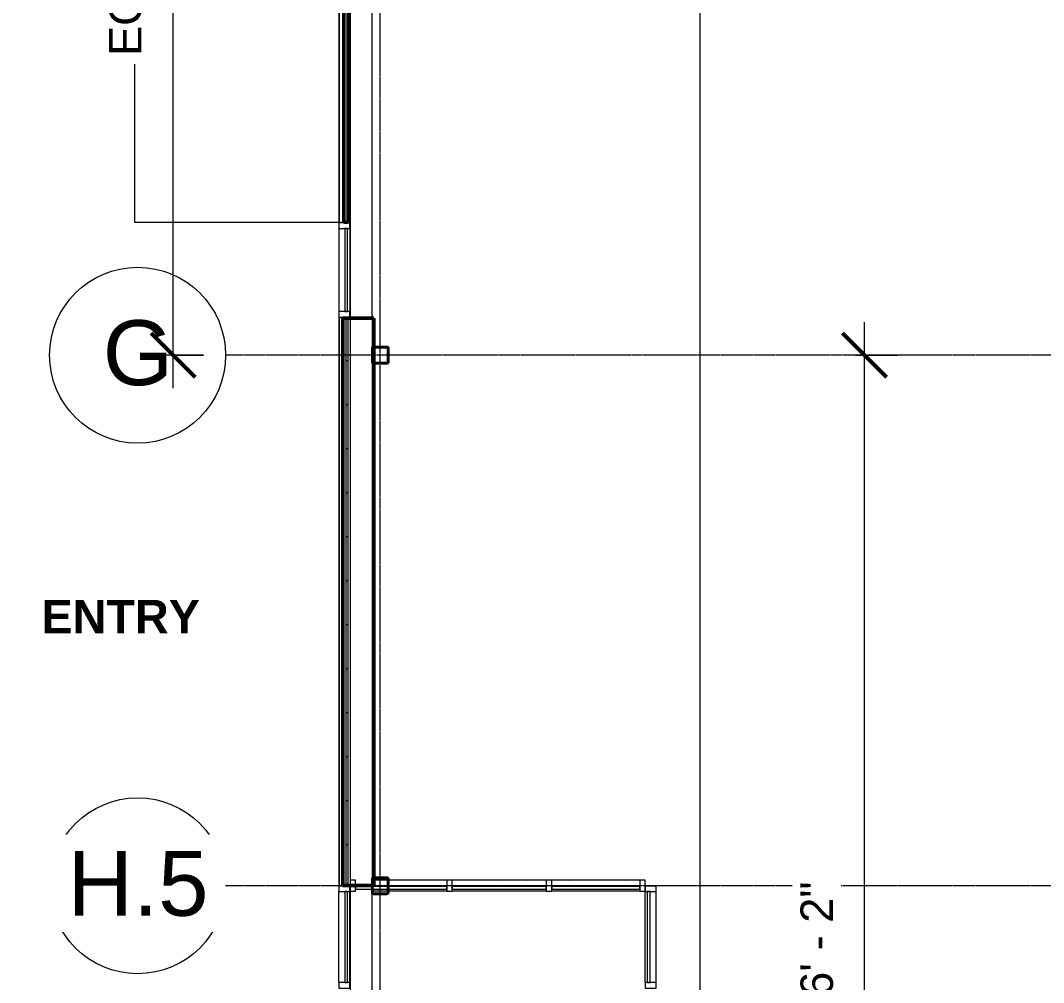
# Model space of a CAD drawing. Header units: inches. Extents: x 21806 to 26875, y -23174 to -20350.
# Drawn here: x 21941.8 to 22313.9, y -22578.2 to -22228.3 of the extents above; entities that cross this region are included whole.
import ezdxf

# ---------------------------------------------------------------- set-up
doc = ezdxf.new("R2010")
doc.units = ezdxf.units.IN
doc.header["$MEASUREMENT"] = 0
doc.linetypes.add('Grid Line 1_2_', pattern=[0.875, 0.5, -0.125, 0.125, -0.125])
for name, color, linetype, lineweight in [('A-ANNO-DIMS', 211, 'Continuous', 9), ('A-ANNO-DIMS-128', 211, 'Continuous', 9), ('A-DETL', 90, 'Continuous', 9), ('A-GLAZ-CURT', 52, 'Continuous', 9), ('A-GLAZ-CWMG', 51, 'Continuous', 9), ('A-WALL', 113, 'Continuous', 13), ('A-WALL-PATT', 111, 'Continuous', 50), ('C-BLDG-PADS', 91, 'Continuous', 9), ('C-TOPO', 7, 'Continuous', 9), ('Conc', 7, 'Continuous', 9), ('G-ANNO-TEXT', 231, 'Continuous', 9), ('L-SITE-WALL', 31, 'Continuous', 13), ('S-BEAM', 12, 'Continuous', 9), ('S-COLS', 52, 'Continuous', 9), ('S-GRID', 1, 'Continuous', 9), ('S-GRID-IDEN', 1, 'Continuous', 9)]:
    doc.layers.add(name, color=color, linetype=linetype, lineweight=lineweight)
doc.styles.add('Arial', font='arial.ttf', dxfattribs={"height": 11.802395})
doc.styles.add('Arial_1', font='arial.ttf', dxfattribs={"height": 23.60479})
doc.styles.add('Arial_B', font='arialbd.ttf', dxfattribs={"height": 12.177074})
doc.dimstyles.new('Linear_-_3_32__Arial', dxfattribs={"dimscale": 12, "dimtxt": 12, "dimasz": 1.333333, "dimexe": 1, "dimexo": 0.666667, "dimgap": 0.666667, "dimtad": 1, "dimdec": 0, "dimzin": 1, "dimdsep": 46, "dimlunit": 4, "dimtxsty": 'Arial', "dimblk1": 'OBLIQUE', "dimblk2": 'OBLIQUE', "dimsah": 1, "dimcen": 0.09, "dimdle": 1, "dimazin": 0, "dimtfac": 1, "dimtdec": 4, "dimtix": 1, "dimtmove": 0, "dimatfit": 3, "dimfxl": 1, "dimtvp": 1, "dimtfill": 1, "dimfrac": 2, "dimtolj": 1, "dimtzin": 0, "dimarcsym": 2})

# ---------------------------------------------------------------- blocks, each defined once
blk = doc.blocks.new('Girt_C - 8_D-948188-First Floor Plan')
at = {"layer": 'S-BEAM'}
for p, q in [((22061.64, -21867.43), (22061.64, -22336.55)), ((22069.64, -22336.55), (22069.64, -22111.34)), ((22061.64, -22545.05), (22061.64, -22685.8)), ((22069.64, -22686.55), (22069.64, -22545.59))]:
    blk.add_line(p, q, dxfattribs=at)
blk = doc.blocks.new('HSS-Hollow Structural Section-Column - HSS6X6X1_4-V21-First Floor Plan')
at = {"layer": 'S-COLS', "lineweight": 30}
for p, q in [((-3, 2.534), (-3, -2.534)), ((-2.767, -2.534), (-2.767, 2.534)), ((2.534, 3), (-2.534, 3)), ((-2.534, 2.767), (2.534, 2.767)), ((2.767, 2.534), (2.767, -2.534)), ((3, -2.534), (3, 2.534)), ((2.534, -2.767), (-2.534, -2.767)), ((-2.534, -3), (2.534, -3))]:
    blk.add_line(p, q, dxfattribs=at)
for centre, radius, start, end in [((-2.534, 2.534), 0.466, 90, 180), ((-2.534, 2.534), 0.233, 90, 180), ((2.534, 2.534), 0.466, 360, 90), ((2.534, 2.534), 0.233, 0, 90), ((-2.534, -2.534), 0.466, 180, 270), ((-2.534, -2.534), 0.233, 180, 270), ((2.534, -2.534), 0.233, 270, 360), ((2.534, -2.534), 0.466, 270, 360)]:
    blk.add_arc(centre, radius, start, end, dxfattribs=at)
blk = doc.blocks.new('Rectangular Mullion - Profile_Polycarbonate_Upper and left-791728-First Floor Plan')
at = {"layer": 'A-GLAZ-CWMG', "lineweight": 20}
for p, q in [((-2.834, 0.859875), (-2.834, 0.984875)), ((-2.834, 0.984875), (0, 0.984875)), ((-2.7715, 0.859875), (-2.834, 0.859875)), ((-0.0625, 0.922375), (-2.7715, 0.922375)), ((-2.7715, 0.922375), (-2.7715, 0.859875)), ((-0.0625, -1.078625), (-0.0625, 0.922375)), ((0, 0.984875), (0, -1.141125)), ((-3.622, -1.141125), (-3.622, -0.787125)), ((-3.622, -0.787125), (-3.372, -0.787125)), ((0, -1.141125), (-3.622, -1.141125)), ((-3.372, -0.849625), (-3.5595, -0.849625)), ((-3.5595, -0.849625), (-3.5595, -1.078625)), ((-3.5595, -1.078625), (-0.0625, -1.078625)), ((-3.372, -0.787125), (-3.372, -0.849625))]:
    blk.add_line(p, q, dxfattribs=at)
blk = doc.blocks.new('System Panel - Glazed-V36-First Floor Plan')
at = {"layer": 'A-GLAZ-CURT', "lineweight": 13}
for p, q in [((-10.59, -0.25), (-16.59, -0.25)), ((-16.59, -0.25), (-16.59, -1.25)), ((-16.59, -1.25), (-10.59, -1.25)), ((-4.83, -0.25), (-10.36, -0.25)), ((-10.36, -1.25), (-4.83, -1.25)), ((16.59, -0.25), (-4.59, -0.25)), ((-4.59, -1.25), (16.59, -1.25)), ((16.59, -1.25), (16.59, -0.25))]:
    blk.add_line(p, q, dxfattribs=at)
at = {"layer": 'A-GLAZ-CURT'}
for p, q in [((-4.83, -0.25), (-10.36, -0.25)), ((-10.36, -1.25), (-4.83, -1.25)), ((16.59, -0.25), (-4.59, -0.25)), ((-4.59, -1.25), (16.59, -1.25)), ((16.59, -0.25), (16.59, -1.25))]:
    blk.add_line(p, q, dxfattribs=at)
blk = doc.blocks.new('System Panel - Glazed-827433-First Floor Plan')
at = {"layer": 'A-GLAZ-CURT', "lineweight": 13}
for p, q in [((17.09375, -0.25), (-17.09375, -0.25)), ((-17.09375, -0.25), (-17.09375, -1.25)), ((-17.09375, -1.25), (17.09375, -1.25)), ((17.09375, -1.25), (17.09375, -0.25))]:
    blk.add_line(p, q, dxfattribs=at)
at = {"layer": 'A-GLAZ-CURT'}
for p, q in [((-17.09375, -1.25), (-17.09375, -0.25)), ((17.09375, -0.25), (-17.09375, -0.25)), ((-17.09375, -1.25), (17.09375, -1.25)), ((17.09375, -0.25), (17.09375, -1.25))]:
    blk.add_line(p, q, dxfattribs=at)
blk = doc.blocks.new('System Panel - Glazed-840710-First Floor Plan')
at = {"layer": 'A-GLAZ-CURT', "lineweight": 13}
for p, q in [((16, -0.25), (-16, -0.25)), ((-16, -0.25), (-16, -1.25)), ((-16, -1.25), (16, -1.25)), ((16, -1.25), (16, -0.25))]:
    blk.add_line(p, q, dxfattribs=at)
at = {"layer": 'A-GLAZ-CURT'}
for p, q in [((-16, -1.25), (-16, -0.25)), ((16, -0.25), (-16, -0.25)), ((-16, -1.25), (16, -1.25)), ((16, -0.25), (16, -1.25))]:
    blk.add_line(p, q, dxfattribs=at)
blk = doc.blocks.new('Rectangular Mullion - Rectangular Mullion 1-V37-First Floor Plan')
at = {"layer": 'A-GLAZ-CWMG'}
for p, q in [((22075.41, -22541.05), (22070.27, -22541.05)), ((22096.83, -22541.05), (22075.64, -22541.05)), ((22075.41, -22545.05), (22069.87, -22545.05)), ((22096.83, -22545.05), (22075.64, -22545.05))]:
    blk.add_line(p, q, dxfattribs=at)
blk = doc.blocks.new('Rectangular Mullion - Rectangular Mullion 1-769211-First Floor Plan')
at = {"layer": 'A-GLAZ-CWMG'}
for p, q in [((22794.39, -22459.04), (22794.39, -22493.23)), ((22798.39, -22459.04), (22798.39, -22493.23))]:
    blk.add_line(p, q, dxfattribs=at)
blk = doc.blocks.new('Rectangular Mullion - Rectangular Mullion 1-840709-First Floor Plan')
at = {"layer": 'A-GLAZ-CWMG'}
for p, q in [((22167.02, -22541.05), (22135.02, -22541.05)), ((22167.02, -22545.05), (22135.02, -22545.05))]:
    blk.add_line(p, q, dxfattribs=at)
blk = doc.blocks.new('Rectangular Mullion - Rectangular Mullion 1-838588-First Floor Plan')
at = {"layer": 'A-GLAZ-CWMG', "lineweight": 20}
for p, q in [((-2, 2), (0, 2)), ((-2, -2), (-2, 2)), ((0, 2), (0, -2)), ((0, -2), (-2, -2))]:
    blk.add_line(p, q, dxfattribs=at)
blk = doc.blocks.new('Rectangular Mullion - Rectangular Mullion 1-838589-First Floor Plan')
at = {"layer": 'A-GLAZ-CWMG', "lineweight": 20}
for p, q in [((0, 2), (-2, 2)), ((-2, 2), (-2, -2)), ((0, -2), (0, 2)), ((-2, -2), (0, -2))]:
    blk.add_line(p, q, dxfattribs=at)
blk = doc.blocks.new('Rectangular Mullion - Rectangular Mullion 1-827464-First Floor Plan')
at = {"layer": 'A-GLAZ-CWMG', "lineweight": 20}
for p, q in [((-1, 2), (1, 2)), ((-1, -2), (-1, 2)), ((1, 2), (1, -2)), ((1, -2), (-1, -2))]:
    blk.add_line(p, q, dxfattribs=at)
blk = doc.blocks.new('System Panel - Glazed-827432-First Floor Plan')
at = {"layer": 'A-GLAZ-CURT', "lineweight": 13}
for p, q in [((16.53125, -0.25), (-16.53125, -0.25)), ((-16.53125, -0.25), (-16.53125, -1.25)), ((-16.53125, -1.25), (16.53125, -1.25)), ((16.53125, -1.25), (16.53125, -0.25))]:
    blk.add_line(p, q, dxfattribs=at)
at = {"layer": 'A-GLAZ-CURT'}
for p, q in [((-16.53125, -1.25), (-16.53125, -0.25)), ((16.53125, -0.25), (-16.53125, -0.25)), ((-16.53125, -1.25), (16.53125, -1.25)), ((16.53125, -0.25), (16.53125, -1.25))]:
    blk.add_line(p, q, dxfattribs=at)
blk = doc.blocks.new('Rectangular Mullion - Rectangular Mullion 1-785048-First Floor Plan')
at = {"layer": 'A-GLAZ-CWMG'}
for p, q in [((22169.02, -22578.24), (22169.02, -22545.18)), ((22173.02, -22578.24), (22173.02, -22545.18))]:
    blk.add_line(p, q, dxfattribs=at)
blk = doc.blocks.new('Rectangular Mullion - Rectangular Mullion 1-838712-First Floor Plan')
at = {"layer": 'A-GLAZ-CWMG', "lineweight": 20}
for p, q in [((0, 2), (-2, 2)), ((-2, 2), (-2, -2)), ((0, -2), (0, 2)), ((-2, -2), (0, -2))]:
    blk.add_line(p, q, dxfattribs=at)
blk = doc.blocks.new('System Panel - Glazed-827451-First Floor Plan')
at = {"layer": 'A-GLAZ-CURT', "lineweight": 13}
for p, q in [((16.53125, 1.25), (-16.53125, 1.25)), ((-16.53125, 1.25), (-16.53125, 0.25)), ((-16.53125, 0.25), (16.53125, 0.25)), ((16.53125, 0.25), (16.53125, 1.25))]:
    blk.add_line(p, q, dxfattribs=at)
at = {"layer": 'A-GLAZ-CURT'}
for p, q in [((-16.53125, 0.25), (-16.53125, 1.25)), ((16.53125, 1.25), (-16.53125, 1.25)), ((-16.53125, 0.25), (16.53125, 0.25)), ((16.53125, 1.25), (16.53125, 0.25))]:
    blk.add_line(p, q, dxfattribs=at)
blk = doc.blocks.new('Rectangular Mullion - Rectangular Mullion 1-775617-First Floor Plan')
at = {"layer": 'A-GLAZ-CWMG'}
for p, q in [((26090.45, -22683.93), (26123.52, -22683.93)), ((26090.45, -22687.93), (26123.52, -22687.93))]:
    blk.add_line(p, q, dxfattribs=at)
blk = doc.blocks.new('Rectangular Mullion - Rectangular Mullion 1-827475-First Floor Plan')
at = {"layer": 'A-GLAZ-CWMG', "lineweight": 20}
for p, q in [((0, 2), (-2, 2)), ((-2, 2), (-2, -2)), ((0, -2), (0, 2)), ((-2, -2), (0, -2))]:
    blk.add_line(p, q, dxfattribs=at)
blk = doc.blocks.new('Rectangular Mullion - Rectangular Mullion 1-827470-First Floor Plan')
at = {"layer": 'A-GLAZ-CWMG', "lineweight": 20}
for p, q in [((-1, 2), (1, 2)), ((-1, -2), (-1, 2)), ((1, 2), (1, -2)), ((1, -2), (-1, -2))]:
    blk.add_line(p, q, dxfattribs=at)
blk = doc.blocks.new('System Panel - Glazed-827491-First Floor Plan')
at = {"layer": 'A-GLAZ-CURT', "lineweight": 13}
for p, q in [((15.125, -0.25), (-15.125, -0.25)), ((-15.125, -0.25), (-15.125, -1.25)), ((-15.125, -1.25), (15.125, -1.25)), ((15.125, -1.25), (15.125, -0.25))]:
    blk.add_line(p, q, dxfattribs=at)
at = {"layer": 'A-GLAZ-CURT'}
for p, q in [((-15.125, -1.25), (-15.125, -0.25)), ((15.125, -0.25), (-15.125, -0.25)), ((-15.125, -1.25), (15.125, -1.25)), ((15.125, -0.25), (15.125, -1.25))]:
    blk.add_line(p, q, dxfattribs=at)
blk = doc.blocks.new('Rectangular Mullion - Rectangular Mullion 1-789722-First Floor Plan')
at = {"layer": 'A-GLAZ-CWMG'}
for p, q in [((22057.52, -22303.93), (22057.52, -22334.18)), ((22061.52, -22303.93), (22061.52, -22334.18))]:
    blk.add_line(p, q, dxfattribs=at)
blk = doc.blocks.new('Rectangular Mullion - Rectangular Mullion 1-827436-First Floor Plan')
at = {"layer": 'A-GLAZ-CWMG', "lineweight": 20}
for p, q in [((-2, 2), (0, 2)), ((-2, -2), (-2, 2)), ((0, 2), (0, -2)), ((0, -2), (-2, -2))]:
    blk.add_line(p, q, dxfattribs=at)
blk = doc.blocks.new('Rectangular Mullion - Rectangular Mullion 1-827439-First Floor Plan')
at = {"layer": 'A-GLAZ-CWMG', "lineweight": 20}
for p, q in [((0, 2), (-2, 2)), ((-2, 2), (-2, -2)), ((0, -2), (0, 2)), ((-2, -2), (0, -2))]:
    blk.add_line(p, q, dxfattribs=at)
blk = doc.blocks.new('Grid - Grid Head - Circle-14747-First Floor Plan')
at = {"layer": 'S-GRID-IDEN'}
blk.add_circle((0, 0), 0.25, dxfattribs=at)
blk = doc.blocks.new('DIMBLOCK30-First Floor Plan')
at = {"layer": 'A-ANNO-DIMS-128'}
for p, q in [((22248.8, -22796.3), (22248.8, -22338.05)), ((22245.48, -22350.05), (22260.8, -22350.05)), ((22248.8, -22350.05), (22245.48, -22350.05)), ((22245.48, -22784.3), (22260.8, -22784.3)), ((22248.8, -22784.3), (22245.48, -22784.3))]:
    blk.add_line(p, q, dxfattribs=at)
at = {"layer": 'A-ANNO-DIMS-128', "lineweight": 50}
for p, q in [((22248.8, -22350.05), (22240.8, -22342.05)), ((22248.8, -22350.05), (22256.8, -22358.05)), ((22248.8, -22784.3), (22240.8, -22776.3)), ((22248.8, -22784.3), (22256.8, -22792.3))]:
    blk.add_line(p, q, dxfattribs=at)
at = {"layer": 'A-ANNO-DIMS-128', "color": 0, "insert": (22225.49, -22592.65), "char_height": 11.802, "width": 61.1446, "attachment_point": 1, "rotation": 90, "line_spacing_factor": 0.938532, "style": 'Arial', "bg_fill": 3, "box_fill_scale": 1.25, "bg_fill_color": 0, "bg_fill_transparency": 0}
blk.add_mtext('36\' - 2"', dxfattribs=at)
blk = doc.blocks.new('_Oblique')
at = {"color": 0, "linetype": 'ByBlock', "lineweight": -2}
blk.add_line((-0.5, -0.5), (0.5, 0.5), dxfattribs=at)
blk = doc.blocks.new('DIMBLOCK31-First Floor Plan')
at = {"layer": 'A-ANNO-DIMS-128', "lineweight": 50}
for p, q in [((21997.3, -22108.8), (21989.3, -22100.8)), ((21997.3, -22108.8), (22005.3, -22116.8)), ((21997.3, -22350.05), (21989.3, -22342.05)), ((21997.3, -22350.05), (22005.3, -22358.05))]:
    blk.add_line(p, q, dxfattribs=at)
at = {"layer": 'A-ANNO-DIMS-128'}
for p, q in [((22008.39, -22108.8), (21985.3, -22108.8)), ((21997.3, -22362.05), (21997.3, -22108.8)), ((21997.3, -22108.8), (22008.39, -22108.8)), ((22008.39, -22350.05), (21985.3, -22350.05)), ((21997.3, -22350.05), (22008.39, -22350.05))]:
    blk.add_line(p, q, dxfattribs=at)
at = {"layer": 'A-ANNO-DIMS-128', "color": 0, "insert": (21973.99, -22241.24), "char_height": 11.802, "width": 28.3569, "attachment_point": 1, "rotation": 90, "line_spacing_factor": 0.938532, "style": 'Arial', "bg_fill": 3, "box_fill_scale": 1.25, "bg_fill_color": 0, "bg_fill_transparency": 0}
blk.add_mtext('EQ', dxfattribs=at)

msp = doc.modelspace()

# ---------------------------------------------------------------- hatches: boundary and pattern name
at = {"layer": 'A-WALL-PATT', "lineweight": 9}
h = msp.add_hatch(dxfattribs=at)
h.set_pattern_fill('FP_12', color=256, style=0, pattern_type=2)
h.set_pattern_definition([(0, (0, 0), (0, 16), []), (90, (0, 0), (-16, 1e-15), [])])
h.paths.add_polyline_path([(22060.14, -22542.93), (22060.89, -22542.93), (22060.89, -22336.55), (22060.14, -22336.55), (22060.14, -22530.42)], flags=0)
h = msp.add_hatch(dxfattribs=at)
h.set_pattern_fill('FP_10', color=256, style=0, pattern_type=2)
h.set_pattern_definition([(0, (0, 0), (40.96, 10.24), [1.69, -29.03, 1.69, -29.03, -163.84]), (0, (0, 0), (40.96, 10.24), [-61.44, 1.69, -59.75, 1.69, -29.03, -71.68]), (0, (0, 0), (40.96, 10.24), [-153.6, 1.69, -18.79, 1.69, -49.51]), (120, (15.36, 5.12), (-29.3481, 30.3524005), [1.69, -29.03, 1.69, -29.03, -163.84]), (120, (15.36, 5.12), (-29.3481, 30.3524005), [-61.44, 1.69, -59.75, 1.69, -29.03, -71.68]), (120, (15.36, 5.12), (-29.3481, 30.3524005), [-153.6, 1.69, -18.79, 1.69, -49.51]), (240, (20.48, 25.6), (-11.6119, -40.5924005), [1.69, -29.03, 1.69, -29.03, -163.84]), (240, (20.48, 25.6), (-11.6119, -40.5924005), [-61.44, 1.69, -59.75, 1.69, -29.03, -71.68]), (240, (20.48, 25.6), (-11.6119, -40.5924005), [-153.6, 1.69, -18.79, 1.69, -49.51])])
h.paths.add_polyline_path([(22069.94, -22542.93), (22070.27, -22542.93), (22070.27, -22540.29), (22070.11, -22540.29), (22069.94, -22540.35), (22069.87, -22540.52), (22069.87, -22542.93)], flags=0)
h.paths.add_polyline_path([(22069.64, -22540.52), (22069.78, -22540.19), (22070.11, -22540.05), (22070.27, -22540.05), (22070.27, -22336.55), (22069.64, -22336.55), (22069.64, -22540.35)], flags=0)
at = {"layer": 'S-COLS'}
h = msp.add_hatch(dxfattribs=at)
h.set_pattern_fill('FP_1', color=256, style=0, pattern_type=2)
h.set_pattern_definition([(45, (0, 0), (-12.671354, 12.671354), []), (45, (0, 19.2), (-12.671354, 12.671354), [])])
h.paths.add_polyline_path([(22070.11, -22353.05), (22075.17, -22353.05), (22075.5, -22352.92), (22075.64, -22352.59), (22075.64, -22347.52), (22075.5, -22347.19), (22075.17, -22347.05), (22070.11, -22347.05), (22069.78, -22347.19), (22069.64, -22347.52), (22069.64, -22352.59), (22069.78, -22352.92)], flags=0)
h.paths.add_polyline_path([(22075.17, -22352.82), (22070.11, -22352.82), (22069.94, -22352.75), (22069.87, -22352.59), (22069.87, -22347.52), (22069.94, -22347.35), (22070.11, -22347.29), (22075.17, -22347.29), (22075.34, -22347.35), (22075.41, -22347.52), (22075.41, -22352.59), (22075.34, -22352.75)], flags=0)

# ---------------------------------------------------------------- linework, layer by layer
at = {"layer": 'A-DETL'}
msp.add_line((22189.02, -22787.3), (22189.02, -21413.24), dxfattribs=at)
at = {"layer": 'A-WALL', "lineweight": 50}
for p, q in [((22059.35, -21901.99), (22059.35, -22301.62)), ((22060.93, -22301.62), (22060.93, -21901.99)), ((22059.35, -22301.62), (22060.93, -22301.62))]:
    msp.add_line(p, q, dxfattribs=at)
at = {"layer": 'A-WALL'}
for p, q in [((22059.27, -22336.55), (22059.27, -22542.93)), ((22060.14, -22336.55), (22060.14, -22542.93)), ((22060.89, -22336.55), (22060.89, -22542.93)), ((22061.64, -22336.55), (22061.64, -22542.93)), ((22069.64, -22336.55), (22069.64, -22540.52))]:
    msp.add_line(p, q, dxfattribs=at)
at = {"layer": 'C-BLDG-PADS'}
for p, q in [((22057.64, -21901.93), (22057.64, -22301.93)), ((22057.64, -22336.18), (22057.64, -22543.18))]:
    msp.add_line(p, q, dxfattribs=at)
at = {"layer": 'C-TOPO'}
for p, q in [((22057.64, -22301.93), (22057.64, -21901.93)), ((22057.64, -22543.18), (22057.64, -22336.18))]:
    msp.add_line(p, q, dxfattribs=at)
at = {"layer": 'Conc'}
for p, q in [((21983.24, -21578.18), (21983.24, -22301.68)), ((21983.24, -22301.68), (22059.16, -22301.68)), ((22061.28, -22301.68), (22061.65, -22301.68))]:
    msp.add_line(p, q, dxfattribs=at)
at = {"layer": 'L-SITE-WALL', "lineweight": 50}
for p, q in [((22070.27, -22336.55), (22059.02, -22336.55)), ((22059.02, -22336.55), (22059.02, -22542.93)), ((22070.27, -22540.05), (22070.27, -22336.55)), ((22059.02, -22542.93), (22069.64, -22542.93)), ((22069.87, -22542.93), (22070.27, -22542.93)), ((22070.27, -22542.93), (22070.27, -22540.28))]:
    msp.add_line(p, q, dxfattribs=at)
at = {"layer": 'S-COLS', "lineweight": 30}
for p, q in [((22069.64, -22347.52), (22069.64, -22352.59)), ((22069.87, -22352.59), (22069.87, -22347.52)), ((22075.17, -22347.05), (22070.11, -22347.05)), ((22070.11, -22347.29), (22075.17, -22347.29)), ((22075.41, -22347.52), (22075.41, -22352.59)), ((22075.64, -22352.59), (22075.64, -22347.52)), ((22075.17, -22352.82), (22070.11, -22352.82)), ((22070.11, -22353.05), (22075.17, -22353.05))]:
    msp.add_line(p, q, dxfattribs=at)
for centre, radius, start, end in [((22070.11, -22347.52), 0.466, 90, 180), ((22070.11, -22347.52), 0.233, 90, 180), ((22075.17, -22347.52), 0.466, 0, 90), ((22075.17, -22347.52), 0.233, 0, 90), ((22070.11, -22352.59), 0.466, 180, 270), ((22070.11, -22352.59), 0.233, 180, 270), ((22075.17, -22352.59), 0.466, 270, 0), ((22075.17, -22352.59), 0.233, 270, 0)]:
    msp.add_arc(centre, radius, start, end, dxfattribs=at)
at = {"layer": 'S-GRID', "linetype": 'Grid Line 1_2_'}
for p, q in [((22072.64, -23162.87), (22072.64, -20779.92)), ((26875.46, -22350.05), (22016.39, -22350.05))]:
    msp.add_line(p, q, dxfattribs=at)

# ---------------------------------------------------------------- block references
at = {"layer": 'A-GLAZ-CURT'}
for name, p, rotation in [('System Panel - Glazed-827491-First Floor Plan', (22059.52, -22319.05), 89.99999999996432), ('System Panel - Glazed-827451-First Floor Plan', (22059.52, -22561.71), 270), ('System Panel - Glazed-827432-First Floor Plan', (22171.02, -22561.71), 270)]:
    msp.add_blockref(name, p, dxfattribs=dict(at, rotation=rotation))
for name, p in [('System Panel - Glazed-V36-First Floor Plan', (22080.23, -22543.05)), ('System Panel - Glazed-827433-First Floor Plan', (22115.92, -22543.05)), ('System Panel - Glazed-840710-First Floor Plan', (22151.02, -22543.05))]:
    msp.add_blockref(name, p, dxfattribs=at)
at = {"layer": 'A-GLAZ-CWMG', "extrusion": (0, 0, -1)}
for name, p, rotation in [('Rectangular Mullion - Profile_Polycarbonate_Upper and left-791728-First Floor Plan', (-22060.14, -22301.68), 270.000000000008), ('Rectangular Mullion - Rectangular Mullion 1-827436-First Floor Plan', (-22059.52, -22301.93), 90.00000000003568), ('Rectangular Mullion - Rectangular Mullion 1-827464-First Floor Plan', (-22097.83, -22543.05), 180), ('Rectangular Mullion - Rectangular Mullion 1-827464-First Floor Plan', (-22134.02, -22543.05), 180), ('Rectangular Mullion - Rectangular Mullion 1-838588-First Floor Plan', (-22169.02, -22543.05), 180), ('Rectangular Mullion - Rectangular Mullion 1-827470-First Floor Plan', (-22059.52, -22579.24), 270), ('Rectangular Mullion - Rectangular Mullion 1-827464-First Floor Plan', (-22171.02, -22579.24), 270)]:
    msp.add_blockref(name, p, dxfattribs=dict(at, rotation=rotation))
at = {"layer": 'A-GLAZ-CWMG'}
for name in ['Rectangular Mullion - Rectangular Mullion 1-789722-First Floor Plan', 'Rectangular Mullion - Rectangular Mullion 1-V37-First Floor Plan', 'Rectangular Mullion - Rectangular Mullion 1-840709-First Floor Plan', 'Rectangular Mullion - Rectangular Mullion 1-785048-First Floor Plan']:
    msp.add_blockref(name, (0, 0), dxfattribs=at)
for name, p, rotation in [('Rectangular Mullion - Rectangular Mullion 1-827439-First Floor Plan', (22059.52, -22336.18), 269.9999999999644), ('Rectangular Mullion - Rectangular Mullion 1-838589-First Floor Plan', (22061.64, -22543.05), 180), ('Rectangular Mullion - Rectangular Mullion 1-769211-First Floor Plan', (44592.06, 253.34), 270.0000000000043), ('Rectangular Mullion - Rectangular Mullion 1-827475-First Floor Plan', (22059.52, -22543.18), 90), ('Rectangular Mullion - Rectangular Mullion 1-775617-First Floor Plan', (-626.41, -48668.69), 90), ('Rectangular Mullion - Rectangular Mullion 1-838712-First Floor Plan', (22171.02, -22543.18), 89.99999999999999)]:
    msp.add_blockref(name, p, dxfattribs=dict(at, rotation=rotation))
at = {"layer": 'S-BEAM'}
msp.add_blockref('Girt_C - 8_D-948188-First Floor Plan', (0, 0), dxfattribs=at)
at = {"layer": 'S-COLS', "rotation": 180}
msp.add_blockref('HSS-Hollow Structural Section-Column - HSS6X6X1_4-V21-First Floor Plan', (22072.64, -22543.05), dxfattribs=at)
at = {"layer": 'S-GRID-IDEN', "xscale": 127.9999999999999, "yscale": 127.9999999999999, "zscale": 127.9999999999999, "rotation": 89.9999999999998}
for p in [(21984.39, -22350.05), (21984.39, -22543.05)]:
    msp.add_blockref('Grid - Grid Head - Circle-14747-First Floor Plan', p, dxfattribs=at)

# ---------------------------------------------------------------- texts
at = {"layer": 'G-ANNO-TEXT', "color": 7, "insert": (21978.22, -22439.06), "char_height": 12.177, "width": 66.816, "attachment_point": 2, "line_spacing_factor": 0.938532, "style": 'Arial_B', "bg_fill": 3, "box_fill_scale": 1.25, "bg_fill_color": 0, "bg_fill_transparency": 0}
msp.add_mtext('ENTRY', dxfattribs=at)

# ---------------------------------------------------------------- next in the draw order: texts
at = {"layer": 'S-GRID-IDEN', "attachment_point": 2, "line_spacing_factor": 0.938532, "style": 'Arial_1', "bg_fill": 3, "box_fill_scale": 1.25, "bg_fill_color": 0, "bg_fill_transparency": 0}
for s, insert, char_height, width in [('G', (21984.52, -22337.35), 23.6, 30.528), ('H.5', (21984.52, -22530.35), 23.605, 61.056)]:
    msp.add_mtext(s, dxfattribs=dict(at, insert=insert, char_height=char_height, width=width))

# ---------------------------------------------------------------- next in the draw order: linework, layer by layer
at = {"layer": 'S-GRID', "linetype": 'Grid Line 1_2_'}
msp.add_line((26875.46, -22543.05), (22016.39, -22543.05), dxfattribs=at)

# ---------------------------------------------------------------- next in the draw order: dimensions: what is measured, and where the dimension line sits
at = {"layer": 'A-ANNO-DIMS'}
dim = msp.add_linear_dim(base=(21997.3, -22108.8), p1=(22016.39, -22350.05), p2=(22016.39, -22108.8), angle=90, text='EQ', dimstyle='Linear_-_3_32__Arial', override={"dimpost": '<>', "dimfxl": 241.25}, dxfattribs=at)
dim.commit()
dim.dimension.update_dxf_attribs({"geometry": 'DIMBLOCK31-First Floor Plan', "text_midpoint": (21982.83, -22229.43)})

# ---------------------------------------------------------------- next in the draw order: dimensions: what is measured, and where the dimension line sits
dim = msp.add_linear_dim(base=(22248.8, -22350.05), p1=(22237.48, -22784.3), p2=(22237.48, -22350.05), angle=90, dimstyle='Linear_-_3_32__Arial', override={"dimpost": '<>', "dimfxl": 434.25}, dxfattribs=at)
dim.commit()
dim.dimension.update_dxf_attribs({"geometry": 'DIMBLOCK30-First Floor Plan', "text_midpoint": (22234.77, -22567.18)})

doc.saveas('drawing.dxf')
